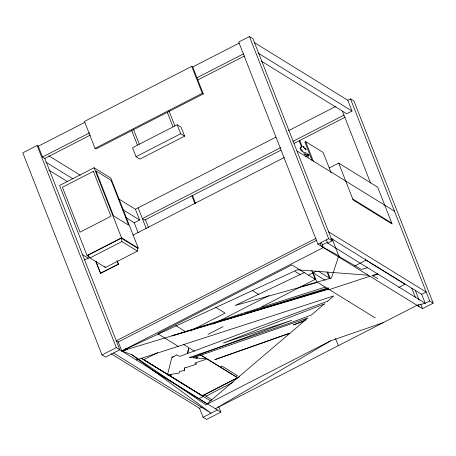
<?xml version="1.0" encoding="UTF-8"?>
<svg xmlns="http://www.w3.org/2000/svg" width="456" height="456" viewBox="0 0 456 456"><rect width="100%" height="100%" fill="white"/><g stroke="black" fill="none" stroke-linecap="round" stroke-linejoin="round"><path stroke-width="0.68" d="M88.897 256.164L87.689 255.423L89.992 257.936L105.484 267.495L137.416 251.108L137.609 248.229M305.6 154.555L306.272 155.04L306.164 155.963L305.338 156.744M187.741 353.406L188.562 348.435L187.519 353.491M338.415 256.808L331.518 277.966L300.937 286.693M301.171 146.963L300.094 147.966L302.875 151.067M305.429 156.813L306.272 156.015L306.381 155.086L305.697 154.555L304.562 154.738M244.9 313.87L328.058 288.813M207.206 403.697L289.948 333.25L214.765 359.653L290.324 332.931L304.3 321.03L293.373 324.923L305.315 320.169L305.794 319.759L303.975 320.391L306.13 319.474L307.908 317.957L193.236 357.857L206.425 358.712L206.272 359.191L194.792 363.136L196.804 364.048L185.729 367.741L184.982 367.091L184.412 370.403L184.52 368.197L184.081 370.574L179.482 371.366L179.254 373.054L171.177 374.313L171.006 376.422L170.151 376.747L170.812 374.37L167.437 375.071L171.992 356.94L172.545 357.418M327.573 301.216L333.763 295.944L136.281 359.938M301.205 146.929L300.635 147.402M300.43 148.28L300.094 148.542L300.681 149.864L302.59 151.882M172.55 357.424L173.303 356.968L172.795 356.529L173.907 356.603L176.113 355.252L176.255 354.751L179.812 356.364L327.568 301.222M383.04 322.734L330.532 340.854L215.403 408.753L417.012 305.298L425.22 303.291L429.689 300.994L433.2 303.16L422.473 308.666L317.923 244.165L238.716 42.043L249.443 36.537L252.955 38.703L332.167 240.825L327.693 243.122L326.439 239.913M141.445 358.33L202.253 395.848L237.57 377.722L198.998 353.964M124.767 350.567L127.002 349.421L125.827 348.697M37.107 145.498L22.8 152.84L102.013 354.962L105.524 357.128L119.825 349.786L44.842 158.443L42.499 157.001L38.276 146.216L37.107 145.498L116.314 347.62L220.864 412.121L206.557 419.463L203.045 417.297L199.528 408.314L111.087 353.753M191.748 66.365L84.463 121.416L95.025 148.365L95.999 148.97L203.285 93.913L192.723 66.964L191.748 66.365L202.304 93.315L203.285 93.913M38.276 146.216L84.81 122.339M192.723 66.964L239.257 43.086M42.499 157.001L89.661 132.799M196.946 77.748L243.481 53.865M44.842 158.443L90.345 135.09M197.784 79.96L244.553 55.963M95.025 148.365L202.304 93.315M177.196 124.762L132.496 147.698L136.013 156.682L139.918 159.093L184.617 136.15L181.095 127.167L177.196 124.762L180.718 133.745L184.617 136.15M121.108 238.049L137.803 248.349L138.248 248.121L110.791 178.051L94.096 167.751L59.582 185.461L87.045 255.531L89.005 256.739M136.013 156.682L180.718 133.745M119.044 199.147L135.404 209.236L275.914 137.131M288.557 130.644L335.958 106.322M254.511 42.693L347.797 100.246L350.476 98.872L353.987 101.038L433.2 303.16M125.964 217.683L134.235 222.784L139.627 220.02L135.404 209.236M280.771 147.59L142.363 218.612L144.706 220.054L280.85 150.195M292.78 141.428L343.972 115.157M347.797 100.246L352.021 111.03L346.657 113.778L261.248 61.087M294.103 143.395L345.055 117.243M331.142 172.79L323.173 152.469L305.668 141.668L304.882 142.067L312.075 160.426M87.045 255.531L121.552 237.821L138.248 248.121M87.239 255.651L121.302 238.169L121.923 241.549L137.416 251.108M84.622 259.954L89.387 257.509M132.975 235.142L284.333 157.474M89.992 257.936L121.923 241.549M100.405 273.212L118.486 264.161L100.605 273.332L95.771 261.373M329.272 167.939L338.683 163.111L377.688 187.182L392.126 224.01L353.115 199.945L338.683 163.111M316.019 238.317L116.303 340.797L118.252 342L121.78 350.989L131.852 354.694L205.884 404.82L330.532 340.854M118.252 342L316.886 240.073M102.013 354.962L116.314 347.62M317.923 244.165L328.656 238.659L332.167 240.825M322.312 244.883L327.328 242.307M331.723 240.055L332.977 239.411M348.618 301.496L327.995 288.773L121.78 350.989L323.515 247.471M190.289 330.982L192.193 330.007M194.091 329.032L225.121 313.112L215.517 307.19M308.661 275.11L316.282 271.206M157.639 352.608L143.805 359.704L210.165 400.653L211.88 399.764L204.043 394.93M213.169 324.113L268.823 295.556M207.964 334.402L223.178 326.599M261.601 306.877L315.244 279.351L311.722 270.362M354.711 266.025L366.003 260.228L405.013 284.293L398.738 287.514M239.696 376.679L202.361 395.837L141.257 358.188M206.026 396.156L233.272 382.174M199.528 408.314L202.002 407.043M330.839 238.249L421.697 294.308L426.166 292.011L328.645 231.842M203.045 417.297L217.352 409.955M304.283 272.591L235.096 305.486L317.632 282.378M121.78 350.989L297.249 269.827L368.248 275.213M196.342 358.057L197.659 357.561L196.262 358.051M172.1 335.81L325.259 287.086M245.562 313.295L328.309 287.804L327.995 288.773L316.72 281.819L313.158 272.802M421.697 294.308L425.22 303.291L377.956 274.13L372.518 275.777L372.079 275.549L377.574 273.896M225.492 319.713L243.168 314.389M369.873 276.216L329.295 289.577L328.645 289.172L172.015 335.85M367.519 267.689L361.437 269.428L338.586 256.278L339.11 256.033L321.434 246.331L320.18 243.122M306.455 153.073L307.549 153.746M372.911 275.983L377.842 278.559M302.642 146.068L304.169 146.952M220.009 366.903L220.784 367.376L221.793 365.98L237.405 375.601L235.621 376.519L201.335 355.389M125.537 348.504L127.349 349.621M258.13 53.101L352.021 111.03M304.676 148.132L305.925 149.374L304.676 148.137L304.921 148.303M306.238 149.568L305.309 148.525M304.619 152.424L305.417 152.92M307.811 154.396L308.786 154.994L308.45 155.257L307.378 154.84M304.939 152.783L305.742 153.273M307.338 154.259L308.94 155.251M306.757 154.994L307.84 155.667L308.45 157.223M296.959 150.993L394.486 211.162M352.727 199.021L391.772 223.115M377.956 274.13L327.693 243.122M318.094 271.086L329.46 278.097L327.151 272.203M313.09 272.842L325.151 280.286M315.244 279.351L291.84 264.913L157.736 333.729L178.205 346.355M348.618 301.496L375.237 317.917M295.078 271.417L300.401 274.7M48.781 155.792L80.279 175.229M45.737 162.091L72.994 178.906M122.664 209.555L139.627 220.02M252.464 290.592L258.86 294.536M48.809 170.077L67.556 181.648M82.416 254.568L88.47 258.307M175.72 325.573L185.923 331.871M183.335 344.297L194.575 351.223M150.959 369.257L155.798 372.244M157.006 372.991L172.129 382.316M173.337 383.063L175.76 384.556M176.968 385.303L198.742 398.738L203.211 396.435L202.253 395.848M199.916 399.462L206.984 403.822M113.567 353.001L211.094 413.17L131.852 354.694M305.805 149.277L304.899 148.274M303.685 147.151L303.325 146.94L304.739 148.496M104.737 266.486L105.484 267.495M350.476 98.872L429.689 300.994M415.199 290.113L419.098 300.054M420.654 304.027L422.473 308.666M342.484 111.349L370.58 183.05M411.814 288.266L415.45 297.546M418.209 304.585L418.961 306.5M365.49 258.917L366.003 260.228M305.668 141.668L313.375 161.333M299.763 140.482L302.083 146.399M299.153 140.801L301.684 147.271M303.462 151.797L304.471 154.385M332.025 238.659L339.247 257.087M249.443 36.537L328.656 238.659M321.372 242.398L323.389 247.534M327.676 272.027L330.241 278.576M335.576 338.631L338.335 345.671M168.965 110.848L174.87 125.913M167.295 112.267L172.944 126.677M192.483 195.538L195.573 203.422M191.868 195.852L194.911 203.615M133.386 129.105L139.291 144.17M131.71 130.524L137.359 144.934M145.287 219.273L148.405 227.23M218.783 406.82L220.864 412.121M138.139 207.833L146.239 228.502M134.235 222.784L138.094 232.628M94.096 167.751L121.552 237.821M117.226 260.952L118.486 264.161M116.998 260.752L118.286 264.035M95.823 261.14L100.605 273.332M307.395 154.55L307.635 156.214M324.444 303.878L311.357 315.022L289.036 323.372L189.251 357.595L191.315 357.732L291.766 320.323L223.514 342.923L324.444 303.878M93.36 171.365L62.426 187.239L80.034 232.155L110.962 216.281L93.36 171.365M111.064 180.268L95.931 170.926L113.533 215.842L128.666 225.184L111.064 180.268"/></g></svg>
